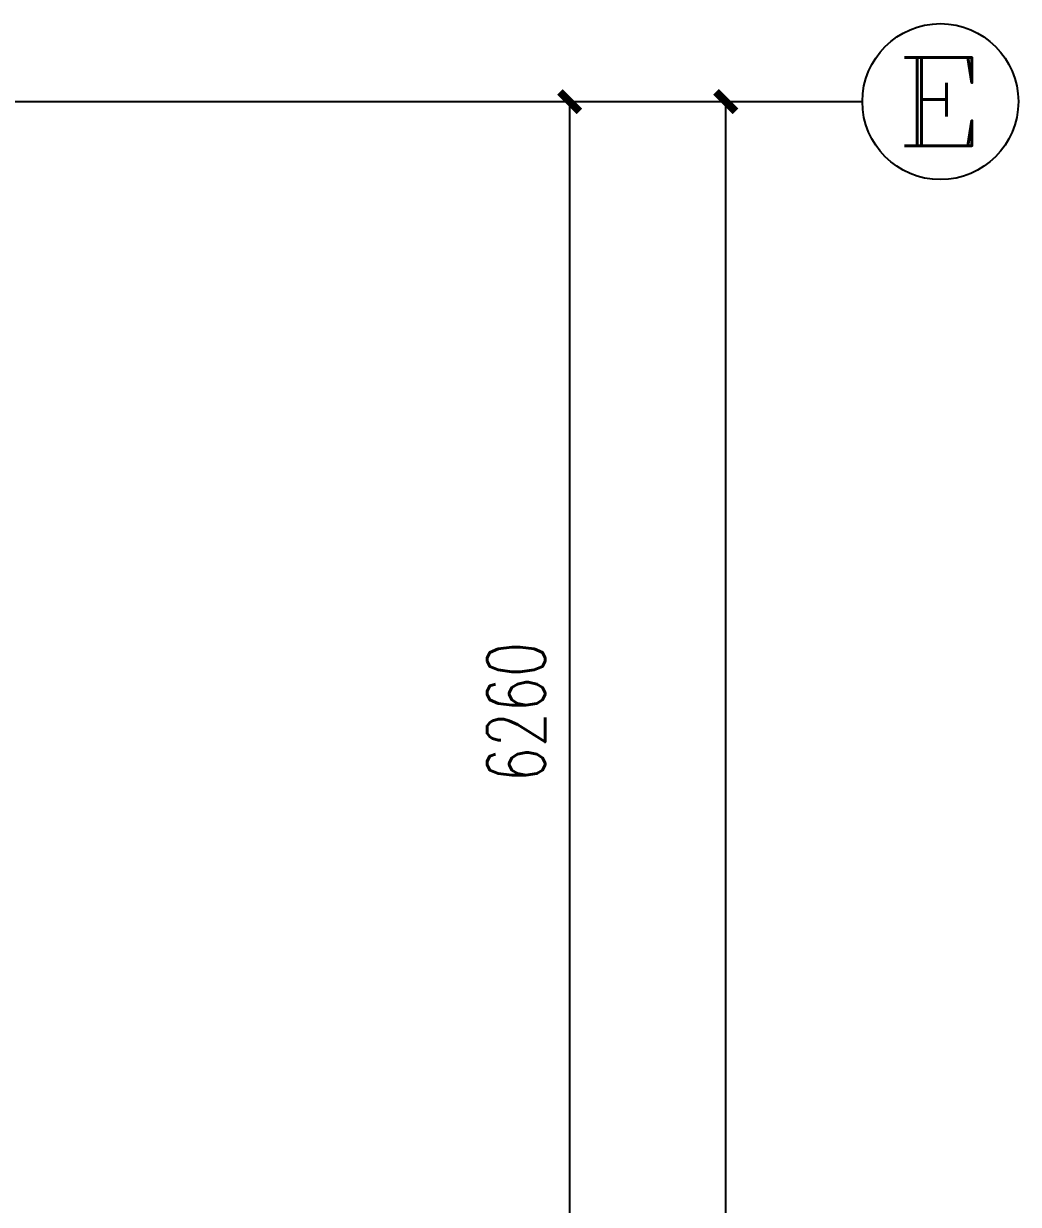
# Model space of a CAD drawing. Extents: x -17471 to 313636, y -71590 to 757901.
# Drawn here: x 298406 to 303506, y 451399 to 457453 of the extents above; entities that cross this region are included whole.
import ezdxf
from ezdxf.enums import TextEntityAlignment as Align

# ---------------------------------------------------------------- set-up
doc = ezdxf.new("R2010")
doc.units = 0
doc.header["$LTSCALE"] = 1000
doc.header["$MEASUREMENT"] = 0
for name, color, linetype in [('AXIS', 3, 'Continuous'), ('AXIS_TEXT', 7, 'Continuous'), ('DOTE', 1, 'Continuous')]:
    doc.layers.add(name, color=color, linetype=linetype)
doc.styles.add('_TCH_AXIS', font='COMPLEX', dxfattribs={"bigfont": 'GBCBIG'})
doc.styles.add('_TCH_DIM_T3', font='SIMPLEX', dxfattribs={"width": 0.705882, "bigfont": 'GBCBIG'})
doc.styles.add('COMPLEX', font='COMPLEX')
doc.dimstyles.new('_TCH_ARCH&&100', dxfattribs={"dimtxt": 297.5, "dimasz": 100, "dimexe": 250, "dimexo": 300, "dimgap": 126.25, "dimtad": 1, "dimdec": 0, "dimzin": 0, "dimdsep": 46, "dimtxsty": '_TCH_DIM_T3', "dimblk": 'ARCHTICK', "dimcen": 0.09, "dimclrt": 7, "dimazin": 2, "dimtfac": 1, "dimtdec": 0, "dimtix": 1, "dimtmove": 2, "dimatfit": 3, "dimfxl": 0, "dimtolj": 1, "dimtzin": 0, "dimarcsym": 0})

# ---------------------------------------------------------------- blocks, each defined once
blk = doc.blocks.new('_ArchTick')
at = {"color": 0, "linetype": 'ByBlock', "const_width": 0.4}
blk.add_lwpolyline([(-0.5, -0.5), (0.5, 0.5)], dxfattribs=at)
blk = doc.blocks.new('*D1693')
at = {"layer": 'AXIS', "color": 0, "lineweight": -2, "transparency": 16777216}
for p, q in [((299006.1, 457052.6), (301456.1, 457052.6)), ((301206.1, 450792.6), (301206.1, 457052.6)), ((299006.1, 450792.6), (301456.1, 450792.6))]:
    blk.add_line(p, q, dxfattribs=at)
at = {"layer": 'Defpoints', "color": 0, "transparency": 16777216}
for p in [(298706.1, 457052.6), (301206.1, 457052.6), (298706.1, 450792.6)]:
    blk.add_point(p, dxfattribs=at)
at = {"layer": 'AXIS', "color": 0, "lineweight": -2, "transparency": 16777216, "xscale": 100, "yscale": 100, "zscale": 100}
for p, rotation in [((301206.1, 457052.6), 90), ((301206.1, 450792.6), 270)]:
    blk.add_blockref('_ArchTick', p, dxfattribs=dict(at, rotation=rotation))
at = {"layer": 'AXIS', "color": 7, "transparency": 16777216, "insert": (300931.1, 453922.6), "char_height": 297.5, "attachment_point": 5, "rotation": 90, "style": '_TCH_DIM_T3'}
blk.add_mtext('\\A1;6260', dxfattribs=at)
blk = doc.blocks.new('*D1694')
at = {"layer": 'AXIS', "color": 0, "lineweight": -2, "transparency": 16777216}
for p, q in [((299006.1, 457052.6), (302256.1, 457052.6)), ((302006.1, 432532.6), (302006.1, 457052.6)), ((299006.1, 432532.6), (302256.1, 432532.6))]:
    blk.add_line(p, q, dxfattribs=at)
at = {"layer": 'Defpoints', "color": 0, "transparency": 16777216}
for p in [(298706.1, 457052.6), (302006.1, 457052.6), (298706.1, 432532.6)]:
    blk.add_point(p, dxfattribs=at)
at = {"layer": 'AXIS', "color": 0, "lineweight": -2, "transparency": 16777216, "xscale": 100, "yscale": 100, "zscale": 100}
for p, rotation in [((302006.1, 457052.6), 90), ((302006.1, 432532.6), 270)]:
    blk.add_blockref('_ArchTick', p, dxfattribs=dict(at, rotation=rotation))
at = {"layer": 'AXIS', "color": 7, "transparency": 16777216, "insert": (301731.1, 444792.6), "char_height": 297.5, "attachment_point": 5, "rotation": 90, "style": '_TCH_DIM_T3'}
blk.add_mtext('\\A1;24520', dxfattribs=at)
blk = doc.blocks.new('_AXISO')
blk.add_circle((0, 0), 0.5)
at = {"layer": 'AXIS_TEXT', "style": 'COMPLEX', "width": 1.041667}
blk.add_attdef('A', text='', height=0.56, dxfattribs=at).set_placement((-0.25, -0.28), (0.25, -0.28), align=Align.FIT)

msp = doc.modelspace()

# ---------------------------------------------------------------- linework, layer by layer
at = {"layer": 'AXIS'}
msp.add_line((298706.1, 457052.6), (302706.1, 457052.6), dxfattribs=at)
at = {"layer": 'DOTE'}
msp.add_line((198706.1, 457052.6), (298706.1, 457052.6), dxfattribs=at)

# ---------------------------------------------------------------- block references
at = {"layer": 'AXIS'}
ref = msp.add_blockref('_AXISO', (303106.1, 457052.6), dxfattribs=dict(at, xscale=800, yscale=800, zscale=800))
ref.add_attrib('A', 'E', dxfattribs={"layer": 'AXIS_TEXT', "height": 452.5, "style": '_TCH_AXIS', "width": 1.3125}).set_placement((302879.8, 456826.4), (303332.3, 456826.4), align=Align.FIT)

# ---------------------------------------------------------------- dimensions: what is measured, and where the dimension line sits
for p1, distance, picture, middle in [((298706.1, 450792.6), -2500, '*D1693', (300931.1, 453922.6)), ((298706.1, 432532.6), -3300, '*D1694', (301731.1, 444792.6))]:
    dim = msp.add_aligned_dim(p1=p1, p2=(298706.1, 457052.6), distance=distance, dimstyle='_TCH_ARCH&&100', dxfattribs=at)
    dim.commit()
    dim.dimension.update_dxf_attribs({"geometry": picture, "text_midpoint": middle})

doc.saveas('drawing.dxf')
